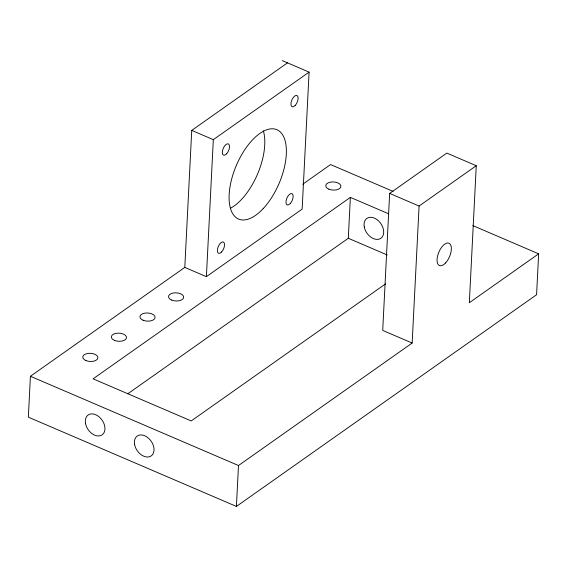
<?xml version="1.0" encoding="UTF-8"?>
<svg xmlns="http://www.w3.org/2000/svg" width="567" height="567" viewBox="0 0 567 567"><rect width="100%" height="100%" fill="white"/><g stroke="black" fill="none" stroke-linecap="round" stroke-linejoin="round"><path stroke-width="0.85" d="M287.504 62.852L191.738 130.396L184.792 267.397L30.42 376.268L28.35 417.163L236.411 506.423L536.58 294.727L538.65 253.832L472.821 225.588M184.792 267.397L206.388 276.661L213.327 139.659L309.093 72.115L282.196 60.577M236.411 506.423L238.48 465.528L412.152 343.042L419.091 206.041L476.266 165.72L446.824 153.09L389.649 193.411L382.711 330.412L412.152 343.042M309.093 72.115L302.154 209.117L206.388 276.661M127.866 393.732L348.301 238.275L350.371 197.38L388.494 213.731M476.266 165.72L469.327 302.721L538.65 253.832M302.721 184.232L330.589 164.572L393.172 191.419M350.371 197.38L93.08 378.834L191.221 420.934L385.631 283.826M389.649 193.411L419.091 206.041M191.738 130.396L213.327 139.659M348.301 238.275L387.233 254.973M30.42 376.268L238.48 465.528M263.357 130.849A48.606 23.19 -66.8 0 1 230.365 208.302M221.626 251.975A6.124 2.92 -66.8 0 0 223.681 242.215A6.124 2.92 -66.8 0 0 217.537 248.778A6.124 2.92 -66.8 0 0 221.626 251.975M85.525 423.506A12.155 8.434 54.8 0 0 101.713 435.13A12.155 8.434 54.8 0 0 98.183 416.143A12.155 8.434 54.8 0 0 85.525 423.506M290.24 203.588A6.124 2.92 -66.8 0 0 292.288 193.829A6.124 2.92 -66.8 0 0 286.151 200.392A6.124 2.92 -66.8 0 0 290.24 203.588M226.602 153.827A6.124 2.92 -66.8 0 0 228.65 144.068A6.124 2.92 -66.8 0 0 222.512 150.624A6.124 2.92 -66.8 0 0 226.602 153.827M85.872 360.541A7.598 4.089 2.9 0 0 97.885 358.096A7.598 4.089 2.9 0 0 87.261 353.539A7.598 4.089 2.9 0 0 85.872 360.541M328.867 189.165A7.598 4.089 2.9 0 0 340.88 186.72A7.598 4.089 2.9 0 0 330.256 182.163A7.598 4.089 2.9 0 0 328.867 189.165M143.047 320.213A7.598 4.089 2.9 0 0 155.06 317.768A7.598 4.089 2.9 0 0 144.436 313.211A7.598 4.089 2.9 0 0 143.047 320.213M364.255 226.928A12.155 8.434 54.8 0 0 380.443 238.558A12.155 8.434 54.8 0 0 376.913 219.564A12.155 8.434 54.8 0 0 364.255 226.928M134.599 444.556A12.155 8.434 54.8 0 0 150.787 456.18A12.155 8.434 54.8 0 0 147.25 437.192A12.155 8.434 54.8 0 0 134.599 444.556M263.138 208.67A48.606 23.19 -66.8 0 0 279.418 131.211A48.606 23.19 -66.8 0 0 230.663 183.276A48.606 23.19 -66.8 0 0 263.138 208.67M295.209 105.441A6.124 2.92 -66.8 0 0 297.264 95.681A6.124 2.92 -66.8 0 0 291.119 102.237A6.124 2.92 -66.8 0 0 295.209 105.441M171.638 300.056A7.598 4.089 2.9 0 0 183.644 297.611A7.598 4.089 2.9 0 0 173.027 293.054A7.598 4.089 2.9 0 0 171.638 300.056M114.463 340.377A7.598 4.089 2.9 0 0 126.469 337.932A7.598 4.089 2.9 0 0 115.845 333.375A7.598 4.089 2.9 0 0 114.463 340.377M445.556 262.953A12.155 5.798 -66.8 0 0 449.624 243.59A12.155 5.798 -66.8 0 0 437.441 256.603A12.155 5.798 -66.8 0 0 445.556 262.953"/></g></svg>
